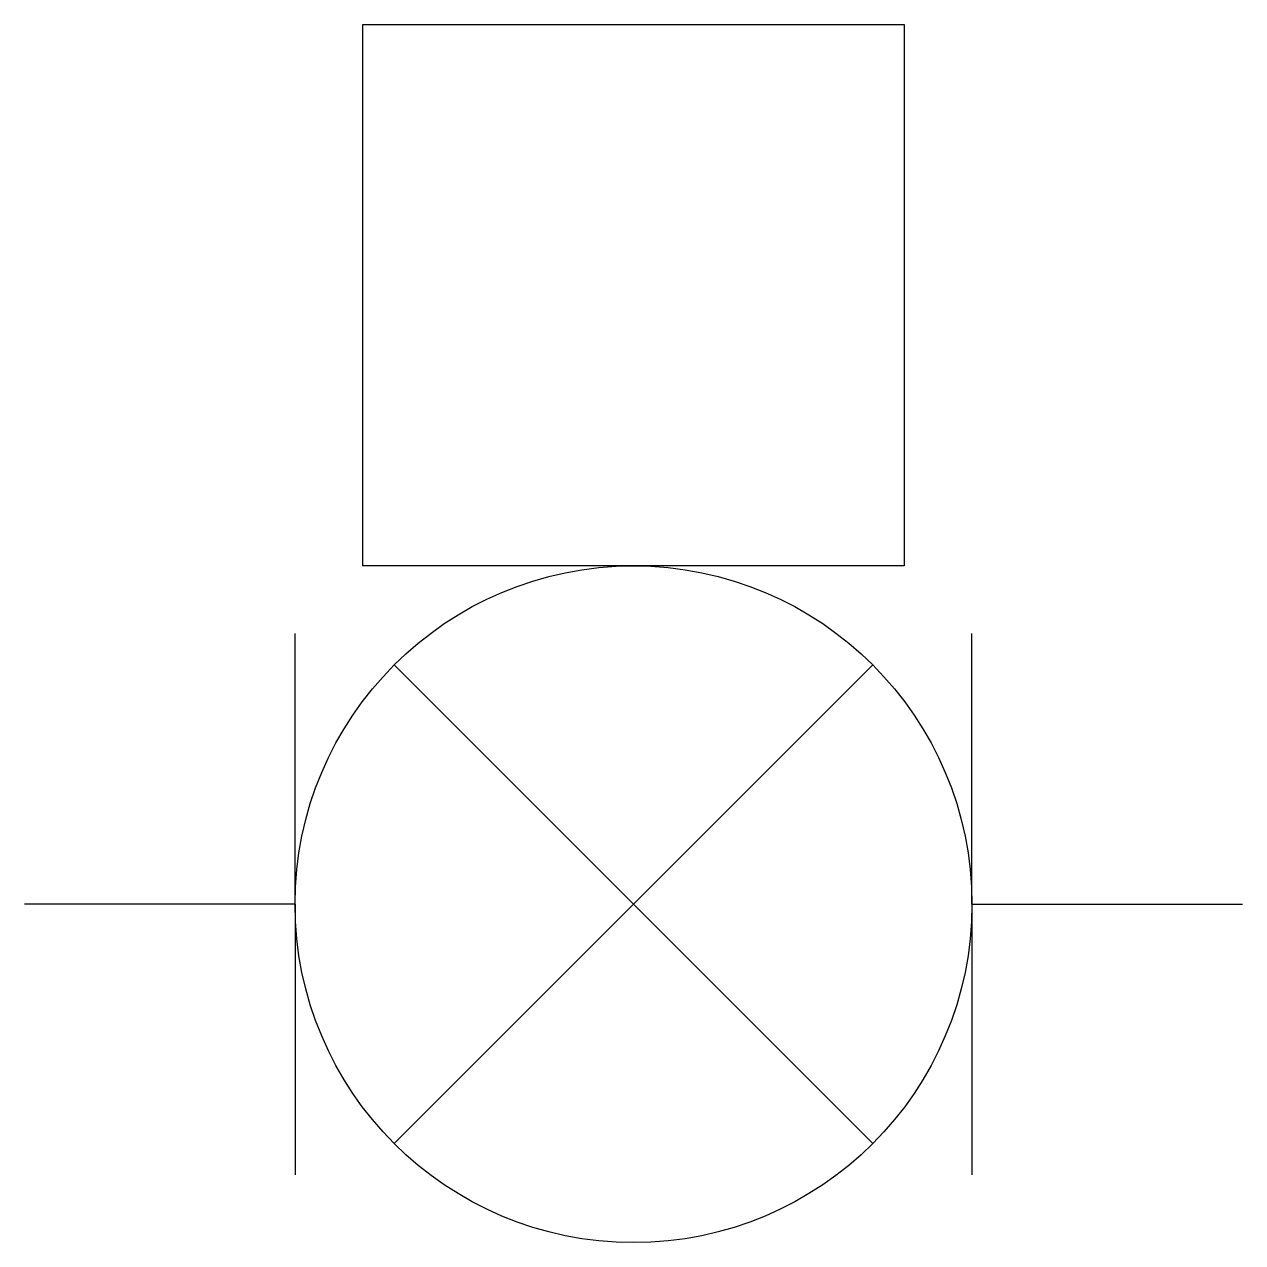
# Model space of a CAD drawing. Header units: millimetres. Extents: x -2.25 to 2.25, y -3.5 to 1.
import ezdxf

# ---------------------------------------------------------------- set-up
doc = ezdxf.new("R2010")
doc.units = ezdxf.units.MM
doc.layers.add('jidou1', color=3, linetype='Continuous')
doc.layers.add('KEISO', color=7, linetype='Continuous')

# ---------------------------------------------------------------- blocks, each defined once
blk = doc.blocks.new('FM')
at = {"layer": 'KEISO', "color": 3}
for p, q in [((-1.25, -2.25), (-1.25, -1.25)), ((1.25, -2.25), (1.25, -1.25)), ((-0.8839, -3.1339), (0.8839, -1.3661)), ((0.8839, -3.1339), (-0.8839, -1.3661)), ((-1.25, -2.25), (-2.25, -2.25)), ((-1.25, -2.25), (-1.25, -3.25)), ((1.25, -2.25), (1.25, -3.25)), ((1.25, -2.25), (2.25, -2.25))]:
    blk.add_line(p, q, dxfattribs=at)
blk.add_lwpolyline([(-1, -1), (-1, 1), (1, 1), (1, -1), (-1, -1)], dxfattribs=at)
blk.add_circle((0, -2.25), 1.25, dxfattribs=at)

msp = doc.modelspace()

# ---------------------------------------------------------------- block references
at = {"layer": 'jidou1', "color": 3, "linetype": 'Continuous'}
msp.add_blockref('FM', (0, 0), dxfattribs=at)

doc.saveas('drawing.dxf')
